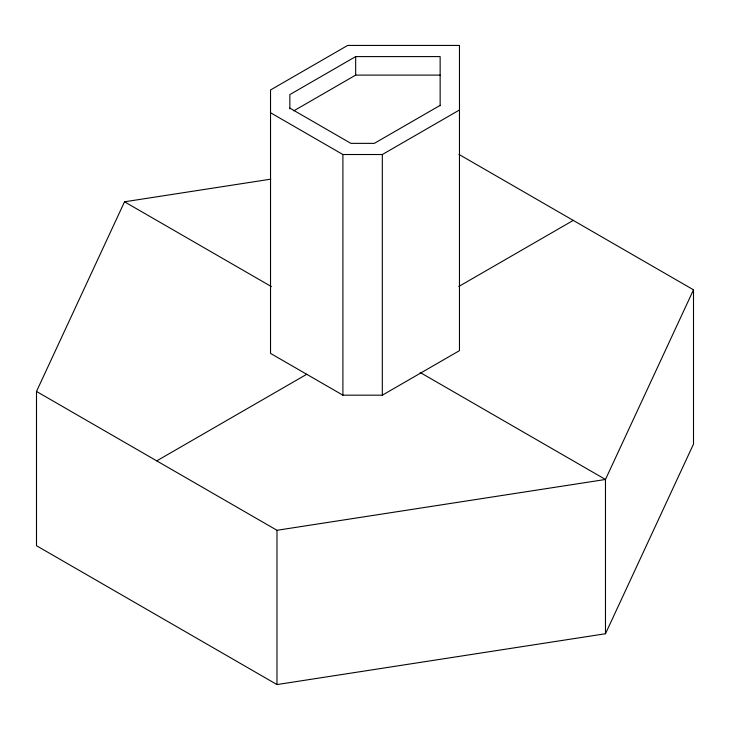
<?xml version="1.0" encoding="UTF-8"?>
<svg xmlns="http://www.w3.org/2000/svg" width="730" height="730" viewBox="0 0 730 730"><rect width="100%" height="100%" fill="white"/><g stroke="black" fill="none" stroke-linecap="round" stroke-linejoin="round"><path stroke-width="1.09" d="M458.933 154.395L693.5 289.819L693.5 444.086L605.48 633.74L276.98 684.567L36.5 545.721L36.5 391.453L124.52 201.799L270.775 179.169M693.5 289.819L605.48 479.473L605.48 633.74M440.144 105.731L440.144 56.593L355.674 56.593L289.856 94.59L289.856 108.752M293.779 110.841L355.674 75.108L440.144 75.108M440.144 105.366L374.326 143.363L350.902 143.363L289.856 108.122M270.529 112.739L342.899 154.523L382.328 154.523L459.471 109.984M156.74 460.876L306.764 374.262M458.768 286.498L573.26 220.396M382.328 395.176L459.471 350.646L459.471 45.433L347.672 45.433L270.529 89.972L270.529 353.402L342.899 395.176L382.328 395.176L382.328 154.523M36.5 391.453L276.98 530.29L605.48 479.473L420.188 372.501M124.52 201.799L271.368 286.58M355.674 56.593L355.674 75.108M342.899 154.523L342.899 395.176M276.98 530.29L276.98 684.567"/></g></svg>
